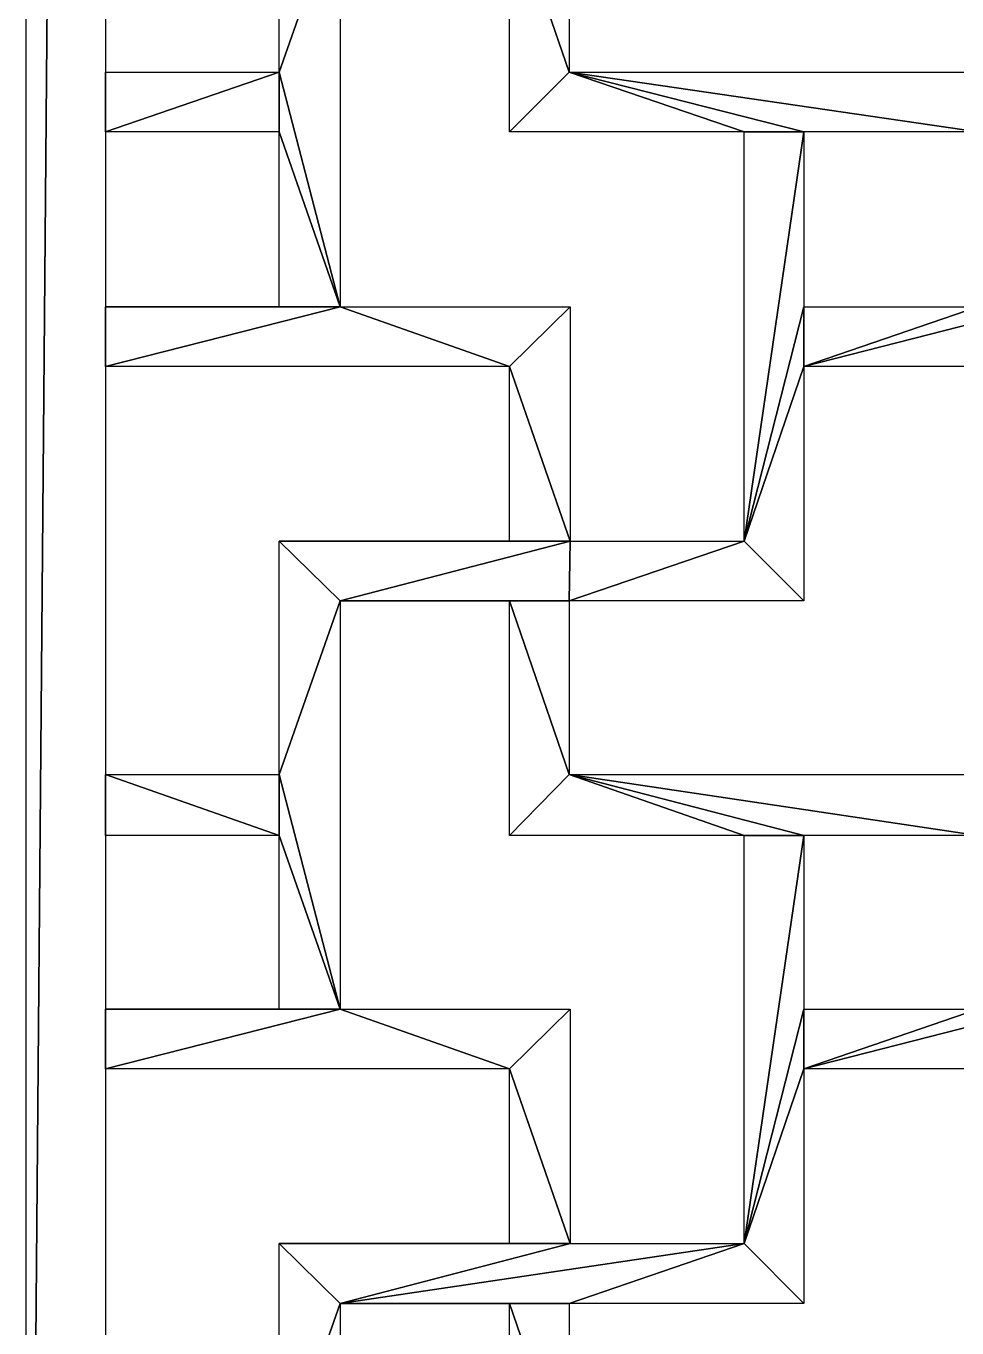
# Model space of a CAD drawing. Header units: centimetres. Extents: x -27.5 to -18.9, y -9.4 to 9.5.
# Drawn here: x -27.497 to -25.642, y -7.088 to -4.494 of the extents above; entities that cross this region are included whole.
import ezdxf

# ---------------------------------------------------------------- set-up
doc = ezdxf.new("R2010")
doc.units = ezdxf.units.CM
doc.header["$MEASUREMENT"] = 0
doc.layers.add('layer 1', color=7, linetype='Continuous')

msp = doc.modelspace()

# ---------------------------------------------------------------- linework, layer by layer
at = {"layer": 'layer 1', "color": 250}
for points in [[(-27.49687, 9.47963), (-27.49687, 9.47963), (-27.49687, -9.3973), (-27.49687, -9.3973), (-27.49687, -9.3973), (-27.49687, -9.3973), (-27.33892, 9.3217), (-27.33892, 9.3217), (-27.33892, 9.3217), (-27.33892, 9.3217), (-27.49687, 9.47963), (-27.49687, 9.47963)], [(-27.49687, 9.47963), (-27.49687, 9.47963), (-27.49687, -9.3973), (-27.49687, -9.3973), (-27.49687, -9.3973), (-27.49687, -9.3973), (-27.33892, 9.3217), (-27.33892, 9.3217), (-27.33892, 9.3217), (-27.33892, 9.3217), (-27.49687, 9.47963), (-27.49687, 9.47963)], [(-27.33892, 9.3217), (-27.33892, 9.3217), (-27.49687, -9.3973), (-27.49687, -9.3973), (-27.49687, -9.3973), (-27.49687, -9.3973), (-27.33892, -9.23937), (-27.33892, -9.23937), (-27.33892, -9.23937), (-27.33892, -9.23937), (-27.33892, 9.3217), (-27.33892, 9.3217)], [(-27.33892, 9.3217), (-27.33892, 9.3217), (-27.49687, -9.3973), (-27.49687, -9.3973), (-27.49687, -9.3973), (-27.49687, -9.3973), (-27.33892, -9.23937), (-27.33892, -9.23937), (-27.33892, -9.23937), (-27.33892, -9.23937), (-27.33892, 9.3217), (-27.33892, 9.3217)], [(-26.99262, -4.11884), (-26.99262, -4.11884), (-26.99262, -4.5861), (-26.99262, -4.5861), (-26.99262, -4.5861), (-26.99262, -4.5861), (-26.87142, -4.23999), (-26.87142, -4.23999), (-26.87142, -4.23999), (-26.87142, -4.23999), (-26.99262, -4.11884), (-26.99262, -4.11884)], [(-26.99262, -4.11884), (-26.99262, -4.11884), (-26.99262, -4.5861), (-26.99262, -4.5861), (-26.99262, -4.5861), (-26.99262, -4.5861), (-26.87142, -4.23999), (-26.87142, -4.23999), (-26.87142, -4.23999), (-26.87142, -4.23999), (-26.99262, -4.11884), (-26.99262, -4.11884)], [(-26.87142, -4.23999), (-26.87142, -4.23999), (-26.99262, -4.5861), (-26.99262, -4.5861), (-26.99262, -4.5861), (-26.99262, -4.5861), (-26.87142, -5.05341), (-26.87142, -5.05341), (-26.87142, -5.05341), (-26.87142, -5.05341), (-26.87142, -4.23999), (-26.87142, -4.23999)], [(-26.87142, -4.23999), (-26.87142, -4.23999), (-26.99262, -4.5861), (-26.99262, -4.5861), (-26.99262, -4.5861), (-26.99262, -4.5861), (-26.87142, -5.05341), (-26.87142, -5.05341), (-26.87142, -5.05341), (-26.87142, -5.05341), (-26.87142, -4.23999), (-26.87142, -4.23999)], [(-26.5338, -4.23999), (-26.5338, -4.23999), (-26.5338, -4.7051), (-26.5338, -4.7051), (-26.5338, -4.7051), (-26.5338, -4.7051), (-26.4148, -4.5861), (-26.4148, -4.5861), (-26.4148, -4.5861), (-26.4148, -4.5861), (-26.5338, -4.23999), (-26.5338, -4.23999)], [(-26.5338, -4.23999), (-26.5338, -4.23999), (-26.5338, -4.7051), (-26.5338, -4.7051), (-26.5338, -4.7051), (-26.5338, -4.7051), (-26.4148, -4.5861), (-26.4148, -4.5861), (-26.4148, -4.5861), (-26.4148, -4.5861), (-26.5338, -4.23999), (-26.5338, -4.23999)], [(-26.4148, -4.23999), (-26.4148, -4.23999), (-26.5338, -4.23999), (-26.5338, -4.23999), (-26.5338, -4.23999), (-26.5338, -4.23999), (-26.4148, -4.5861), (-26.4148, -4.5861), (-26.4148, -4.5861), (-26.4148, -4.5861), (-26.4148, -4.23999), (-26.4148, -4.23999)], [(-26.4148, -4.23999), (-26.4148, -4.23999), (-26.5338, -4.23999), (-26.5338, -4.23999), (-26.5338, -4.23999), (-26.5338, -4.23999), (-26.4148, -4.5861), (-26.4148, -4.5861), (-26.4148, -4.5861), (-26.4148, -4.5861), (-26.4148, -4.23999), (-26.4148, -4.23999)], [(-26.99262, -4.5861), (-26.99262, -4.5861), (-27.33892, -4.7051), (-27.33892, -4.7051), (-27.33892, -4.7051), (-27.33892, -4.7051), (-26.99262, -4.7051), (-26.99262, -4.7051), (-26.99262, -4.7051), (-26.99262, -4.7051), (-26.99262, -4.5861), (-26.99262, -4.5861)], [(-26.99262, -4.5861), (-26.99262, -4.5861), (-27.33892, -4.7051), (-27.33892, -4.7051), (-27.33892, -4.7051), (-27.33892, -4.7051), (-26.99262, -4.7051), (-26.99262, -4.7051), (-26.99262, -4.7051), (-26.99262, -4.7051), (-26.99262, -4.5861), (-26.99262, -4.5861)], [(-27.33892, -4.5861), (-27.33892, -4.5861), (-27.33892, -4.7051), (-27.33892, -4.7051), (-27.33892, -4.7051), (-27.33892, -4.7051), (-26.99262, -4.5861), (-26.99262, -4.5861), (-26.99262, -4.5861), (-26.99262, -4.5861), (-27.33892, -4.5861), (-27.33892, -4.5861)], [(-27.33892, -4.5861), (-27.33892, -4.5861), (-27.33892, -4.7051), (-27.33892, -4.7051), (-27.33892, -4.7051), (-27.33892, -4.7051), (-26.99262, -4.5861), (-26.99262, -4.5861), (-26.99262, -4.5861), (-26.99262, -4.5861), (-27.33892, -4.5861), (-27.33892, -4.5861)], [(-26.99262, -4.5861), (-26.99262, -4.5861), (-26.99262, -4.7051), (-26.99262, -4.7051), (-26.99262, -4.7051), (-26.99262, -4.7051), (-26.87142, -5.05341), (-26.87142, -5.05341), (-26.87142, -5.05341), (-26.87142, -5.05341), (-26.99262, -4.5861), (-26.99262, -4.5861)], [(-26.99262, -4.5861), (-26.99262, -4.5861), (-26.99262, -4.7051), (-26.99262, -4.7051), (-26.99262, -4.7051), (-26.99262, -4.7051), (-26.87142, -5.05341), (-26.87142, -5.05341), (-26.87142, -5.05341), (-26.87142, -5.05341), (-26.99262, -4.5861), (-26.99262, -4.5861)], [(-26.4148, -4.5861), (-26.4148, -4.5861), (-26.5338, -4.7051), (-26.5338, -4.7051), (-26.5338, -4.7051), (-26.5338, -4.7051), (-26.06635, -4.7051), (-26.06635, -4.7051), (-26.06635, -4.7051), (-26.06635, -4.7051), (-26.4148, -4.5861), (-26.4148, -4.5861)], [(-26.4148, -4.5861), (-26.4148, -4.5861), (-26.5338, -4.7051), (-26.5338, -4.7051), (-26.5338, -4.7051), (-26.5338, -4.7051), (-26.06635, -4.7051), (-26.06635, -4.7051), (-26.06635, -4.7051), (-26.06635, -4.7051), (-26.4148, -4.5861), (-26.4148, -4.5861)], [(-26.4148, -4.5861), (-26.4148, -4.5861), (-26.06635, -4.7051), (-26.06635, -4.7051), (-26.06635, -4.7051), (-26.06635, -4.7051), (-25.9473, -4.7051), (-25.9473, -4.7051), (-25.9473, -4.7051), (-25.9473, -4.7051), (-26.4148, -4.5861), (-26.4148, -4.5861)], [(-26.4148, -4.5861), (-26.4148, -4.5861), (-26.06635, -4.7051), (-26.06635, -4.7051), (-26.06635, -4.7051), (-26.06635, -4.7051), (-25.9473, -4.7051), (-25.9473, -4.7051), (-25.9473, -4.7051), (-25.9473, -4.7051), (-26.4148, -4.5861), (-26.4148, -4.5861)], [(-26.4148, -4.5861), (-26.4148, -4.5861), (-25.9473, -4.7051), (-25.9473, -4.7051), (-25.9473, -4.7051), (-25.9473, -4.7051), (-25.60105, -4.7051), (-25.60105, -4.7051), (-25.60105, -4.7051), (-25.60105, -4.7051), (-26.4148, -4.5861), (-26.4148, -4.5861)], [(-26.4148, -4.5861), (-26.4148, -4.5861), (-25.9473, -4.7051), (-25.9473, -4.7051), (-25.9473, -4.7051), (-25.9473, -4.7051), (-25.60105, -4.7051), (-25.60105, -4.7051), (-25.60105, -4.7051), (-25.60105, -4.7051), (-26.4148, -4.5861), (-26.4148, -4.5861)], [(-25.60105, -4.7051), (-25.60105, -4.7051), (-25.60105, -4.5861), (-25.60105, -4.5861), (-25.60105, -4.5861), (-25.60105, -4.5861), (-26.4148, -4.5861), (-26.4148, -4.5861), (-26.4148, -4.5861), (-26.4148, -4.5861), (-25.60105, -4.7051), (-25.60105, -4.7051)], [(-25.60105, -4.7051), (-25.60105, -4.7051), (-25.60105, -4.5861), (-25.60105, -4.5861), (-25.60105, -4.5861), (-25.60105, -4.5861), (-26.4148, -4.5861), (-26.4148, -4.5861), (-26.4148, -4.5861), (-26.4148, -4.5861), (-25.60105, -4.7051), (-25.60105, -4.7051)], [(-26.99262, -4.7051), (-26.99262, -4.7051), (-26.99262, -5.05341), (-26.99262, -5.05341), (-26.99262, -5.05341), (-26.99262, -5.05341), (-26.87142, -5.05341), (-26.87142, -5.05341), (-26.87142, -5.05341), (-26.87142, -5.05341), (-26.99262, -4.7051), (-26.99262, -4.7051)], [(-26.99262, -4.7051), (-26.99262, -4.7051), (-26.99262, -5.05341), (-26.99262, -5.05341), (-26.99262, -5.05341), (-26.99262, -5.05341), (-26.87142, -5.05341), (-26.87142, -5.05341), (-26.87142, -5.05341), (-26.87142, -5.05341), (-26.99262, -4.7051), (-26.99262, -4.7051)], [(-25.9473, -4.7051), (-25.9473, -4.7051), (-26.06635, -5.52067), (-26.06635, -5.52067), (-26.06635, -5.52067), (-26.06635, -5.52067), (-25.9473, -5.05341), (-25.9473, -5.05341), (-25.9473, -5.05341), (-25.9473, -5.05341), (-25.9473, -4.7051), (-25.9473, -4.7051)], [(-25.9473, -4.7051), (-25.9473, -4.7051), (-26.06635, -5.52067), (-26.06635, -5.52067), (-26.06635, -5.52067), (-26.06635, -5.52067), (-25.9473, -5.05341), (-25.9473, -5.05341), (-25.9473, -5.05341), (-25.9473, -5.05341), (-25.9473, -4.7051), (-25.9473, -4.7051)], [(-26.06635, -4.7051), (-26.06635, -4.7051), (-26.06635, -5.52067), (-26.06635, -5.52067), (-26.06635, -5.52067), (-26.06635, -5.52067), (-25.9473, -4.7051), (-25.9473, -4.7051), (-25.9473, -4.7051), (-25.9473, -4.7051), (-26.06635, -4.7051), (-26.06635, -4.7051)], [(-26.06635, -4.7051), (-26.06635, -4.7051), (-26.06635, -5.52067), (-26.06635, -5.52067), (-26.06635, -5.52067), (-26.06635, -5.52067), (-25.9473, -4.7051), (-25.9473, -4.7051), (-25.9473, -4.7051), (-25.9473, -4.7051), (-26.06635, -4.7051), (-26.06635, -4.7051)], [(-26.87142, -5.05341), (-26.87142, -5.05341), (-27.33892, -5.17236), (-27.33892, -5.17236), (-27.33892, -5.17236), (-27.33892, -5.17236), (-26.5338, -5.17236), (-26.5338, -5.17236), (-26.5338, -5.17236), (-26.5338, -5.17236), (-26.87142, -5.05341), (-26.87142, -5.05341)], [(-26.87142, -5.05341), (-26.87142, -5.05341), (-27.33892, -5.17236), (-27.33892, -5.17236), (-27.33892, -5.17236), (-27.33892, -5.17236), (-26.5338, -5.17236), (-26.5338, -5.17236), (-26.5338, -5.17236), (-26.5338, -5.17236), (-26.87142, -5.05341), (-26.87142, -5.05341)], [(-27.33892, -5.05341), (-27.33892, -5.05341), (-27.33892, -5.17236), (-27.33892, -5.17236), (-27.33892, -5.17236), (-27.33892, -5.17236), (-26.87142, -5.05341), (-26.87142, -5.05341), (-26.87142, -5.05341), (-26.87142, -5.05341), (-27.33892, -5.05341), (-27.33892, -5.05341)], [(-27.33892, -5.05341), (-27.33892, -5.05341), (-27.33892, -5.17236), (-27.33892, -5.17236), (-27.33892, -5.17236), (-27.33892, -5.17236), (-26.87142, -5.05341), (-26.87142, -5.05341), (-26.87142, -5.05341), (-26.87142, -5.05341), (-27.33892, -5.05341), (-27.33892, -5.05341)], [(-26.87142, -5.05341), (-26.87142, -5.05341), (-26.99262, -5.05341), (-26.99262, -5.05341), (-26.99262, -5.05341), (-26.99262, -5.05341), (-27.33892, -5.05341), (-27.33892, -5.05341), (-27.33892, -5.05341), (-27.33892, -5.05341), (-26.87142, -5.05341), (-26.87142, -5.05341)], [(-26.87142, -5.05341), (-26.87142, -5.05341), (-26.99262, -5.05341), (-26.99262, -5.05341), (-26.99262, -5.05341), (-26.99262, -5.05341), (-27.33892, -5.05341), (-27.33892, -5.05341), (-27.33892, -5.05341), (-27.33892, -5.05341), (-26.87142, -5.05341), (-26.87142, -5.05341)], [(-26.87142, -5.05341), (-26.87142, -5.05341), (-26.5338, -5.17236), (-26.5338, -5.17236), (-26.5338, -5.17236), (-26.5338, -5.17236), (-26.41264, -5.05341), (-26.41264, -5.05341), (-26.41264, -5.05341), (-26.41264, -5.05341), (-26.87142, -5.05341), (-26.87142, -5.05341)], [(-26.87142, -5.05341), (-26.87142, -5.05341), (-26.5338, -5.17236), (-26.5338, -5.17236), (-26.5338, -5.17236), (-26.5338, -5.17236), (-26.41264, -5.05341), (-26.41264, -5.05341), (-26.41264, -5.05341), (-26.41264, -5.05341), (-26.87142, -5.05341), (-26.87142, -5.05341)], [(-26.41264, -5.05341), (-26.41264, -5.05341), (-26.5338, -5.17236), (-26.5338, -5.17236), (-26.5338, -5.17236), (-26.5338, -5.17236), (-26.41264, -5.52067), (-26.41264, -5.52067), (-26.41264, -5.52067), (-26.41264, -5.52067), (-26.41264, -5.05341), (-26.41264, -5.05341)], [(-26.41264, -5.05341), (-26.41264, -5.05341), (-26.5338, -5.17236), (-26.5338, -5.17236), (-26.5338, -5.17236), (-26.5338, -5.17236), (-26.41264, -5.52067), (-26.41264, -5.52067), (-26.41264, -5.52067), (-26.41264, -5.52067), (-26.41264, -5.05341), (-26.41264, -5.05341)], [(-25.9473, -5.05341), (-25.9473, -5.05341), (-26.06635, -5.52067), (-26.06635, -5.52067), (-26.06635, -5.52067), (-26.06635, -5.52067), (-25.9473, -5.17236), (-25.9473, -5.17236), (-25.9473, -5.17236), (-25.9473, -5.17236), (-25.9473, -5.05341), (-25.9473, -5.05341)], [(-25.9473, -5.05341), (-25.9473, -5.05341), (-26.06635, -5.52067), (-26.06635, -5.52067), (-26.06635, -5.52067), (-26.06635, -5.52067), (-25.9473, -5.17236), (-25.9473, -5.17236), (-25.9473, -5.17236), (-25.9473, -5.17236), (-25.9473, -5.05341), (-25.9473, -5.05341)], [(-25.48201, -5.05341), (-25.48201, -5.05341), (-25.9473, -5.17236), (-25.9473, -5.17236), (-25.9473, -5.17236), (-25.9473, -5.17236), (-25.1336, -5.17236), (-25.1336, -5.17236), (-25.1336, -5.17236), (-25.1336, -5.17236), (-25.48201, -5.05341), (-25.48201, -5.05341)], [(-25.48201, -5.05341), (-25.48201, -5.05341), (-25.9473, -5.17236), (-25.9473, -5.17236), (-25.9473, -5.17236), (-25.9473, -5.17236), (-25.1336, -5.17236), (-25.1336, -5.17236), (-25.1336, -5.17236), (-25.1336, -5.17236), (-25.48201, -5.05341), (-25.48201, -5.05341)], [(-25.60105, -5.05341), (-25.60105, -5.05341), (-25.9473, -5.17236), (-25.9473, -5.17236), (-25.9473, -5.17236), (-25.9473, -5.17236), (-25.48201, -5.05341), (-25.48201, -5.05341), (-25.48201, -5.05341), (-25.48201, -5.05341), (-25.60105, -5.05341), (-25.60105, -5.05341)], [(-25.60105, -5.05341), (-25.60105, -5.05341), (-25.9473, -5.17236), (-25.9473, -5.17236), (-25.9473, -5.17236), (-25.9473, -5.17236), (-25.48201, -5.05341), (-25.48201, -5.05341), (-25.48201, -5.05341), (-25.48201, -5.05341), (-25.60105, -5.05341), (-25.60105, -5.05341)], [(-25.9473, -5.17236), (-25.9473, -5.17236), (-25.60105, -5.05341), (-25.60105, -5.05341), (-25.60105, -5.05341), (-25.60105, -5.05341), (-25.9473, -5.05341), (-25.9473, -5.05341), (-25.9473, -5.05341), (-25.9473, -5.05341), (-25.9473, -5.17236), (-25.9473, -5.17236)], [(-25.9473, -5.17236), (-25.9473, -5.17236), (-25.60105, -5.05341), (-25.60105, -5.05341), (-25.60105, -5.05341), (-25.60105, -5.05341), (-25.9473, -5.05341), (-25.9473, -5.05341), (-25.9473, -5.05341), (-25.9473, -5.05341), (-25.9473, -5.17236), (-25.9473, -5.17236)], [(-26.5338, -5.17236), (-26.5338, -5.17236), (-26.5338, -5.52067), (-26.5338, -5.52067), (-26.5338, -5.52067), (-26.5338, -5.52067), (-26.41264, -5.52067), (-26.41264, -5.52067), (-26.41264, -5.52067), (-26.41264, -5.52067), (-26.5338, -5.17236), (-26.5338, -5.17236)], [(-26.5338, -5.17236), (-26.5338, -5.17236), (-26.5338, -5.52067), (-26.5338, -5.52067), (-26.5338, -5.52067), (-26.5338, -5.52067), (-26.41264, -5.52067), (-26.41264, -5.52067), (-26.41264, -5.52067), (-26.41264, -5.52067), (-26.5338, -5.17236), (-26.5338, -5.17236)], [(-25.9473, -5.17236), (-25.9473, -5.17236), (-26.06635, -5.52067), (-26.06635, -5.52067), (-26.06635, -5.52067), (-26.06635, -5.52067), (-25.9473, -5.63962), (-25.9473, -5.63962), (-25.9473, -5.63962), (-25.9473, -5.63962), (-25.9473, -5.17236), (-25.9473, -5.17236)], [(-25.9473, -5.17236), (-25.9473, -5.17236), (-26.06635, -5.52067), (-26.06635, -5.52067), (-26.06635, -5.52067), (-26.06635, -5.52067), (-25.9473, -5.63962), (-25.9473, -5.63962), (-25.9473, -5.63962), (-25.9473, -5.63962), (-25.9473, -5.17236), (-25.9473, -5.17236)], [(-26.99262, -5.52067), (-26.99262, -5.52067), (-26.87142, -5.63962), (-26.87142, -5.63962), (-26.87142, -5.63962), (-26.87142, -5.63962), (-26.41264, -5.52067), (-26.41264, -5.52067), (-26.41264, -5.52067), (-26.41264, -5.52067), (-26.99262, -5.52067), (-26.99262, -5.52067)], [(-26.99262, -5.52067), (-26.99262, -5.52067), (-26.87142, -5.63962), (-26.87142, -5.63962), (-26.87142, -5.63962), (-26.87142, -5.63962), (-26.41264, -5.52067), (-26.41264, -5.52067), (-26.41264, -5.52067), (-26.41264, -5.52067), (-26.99262, -5.52067), (-26.99262, -5.52067)], [(-26.99262, -5.52067), (-26.99262, -5.52067), (-26.99262, -5.98577), (-26.99262, -5.98577), (-26.99262, -5.98577), (-26.99262, -5.98577), (-26.87142, -5.63962), (-26.87142, -5.63962), (-26.87142, -5.63962), (-26.87142, -5.63962), (-26.99262, -5.52067), (-26.99262, -5.52067)], [(-26.99262, -5.52067), (-26.99262, -5.52067), (-26.99262, -5.98577), (-26.99262, -5.98577), (-26.99262, -5.98577), (-26.99262, -5.98577), (-26.87142, -5.63962), (-26.87142, -5.63962), (-26.87142, -5.63962), (-26.87142, -5.63962), (-26.99262, -5.52067), (-26.99262, -5.52067)], [(-26.41264, -5.52067), (-26.41264, -5.52067), (-26.5338, -5.52067), (-26.5338, -5.52067), (-26.5338, -5.52067), (-26.5338, -5.52067), (-26.99262, -5.52067), (-26.99262, -5.52067), (-26.99262, -5.52067), (-26.99262, -5.52067), (-26.41264, -5.52067), (-26.41264, -5.52067)], [(-26.41264, -5.52067), (-26.41264, -5.52067), (-26.5338, -5.52067), (-26.5338, -5.52067), (-26.5338, -5.52067), (-26.5338, -5.52067), (-26.99262, -5.52067), (-26.99262, -5.52067), (-26.99262, -5.52067), (-26.99262, -5.52067), (-26.41264, -5.52067), (-26.41264, -5.52067)], [(-26.41264, -5.52067), (-26.41264, -5.52067), (-26.87142, -5.63962), (-26.87142, -5.63962), (-26.87142, -5.63962), (-26.87142, -5.63962), (-26.4148, -5.63962), (-26.4148, -5.63962), (-26.4148, -5.63962), (-26.4148, -5.63962), (-26.41264, -5.52067), (-26.41264, -5.52067)], [(-26.41264, -5.52067), (-26.41264, -5.52067), (-26.87142, -5.63962), (-26.87142, -5.63962), (-26.87142, -5.63962), (-26.87142, -5.63962), (-26.4148, -5.63962), (-26.4148, -5.63962), (-26.4148, -5.63962), (-26.4148, -5.63962), (-26.41264, -5.52067), (-26.41264, -5.52067)], [(-26.4148, -5.63962), (-26.4148, -5.63962), (-26.06635, -5.52067), (-26.06635, -5.52067), (-26.06635, -5.52067), (-26.06635, -5.52067), (-26.41264, -5.52067), (-26.41264, -5.52067), (-26.41264, -5.52067), (-26.41264, -5.52067), (-26.4148, -5.63962), (-26.4148, -5.63962)], [(-26.4148, -5.63962), (-26.4148, -5.63962), (-26.06635, -5.52067), (-26.06635, -5.52067), (-26.06635, -5.52067), (-26.06635, -5.52067), (-26.41264, -5.52067), (-26.41264, -5.52067), (-26.41264, -5.52067), (-26.41264, -5.52067), (-26.4148, -5.63962), (-26.4148, -5.63962)], [(-26.06635, -5.52067), (-26.06635, -5.52067), (-26.4148, -5.63962), (-26.4148, -5.63962), (-26.4148, -5.63962), (-26.4148, -5.63962), (-25.9473, -5.63962), (-25.9473, -5.63962), (-25.9473, -5.63962), (-25.9473, -5.63962), (-26.06635, -5.52067), (-26.06635, -5.52067)], [(-26.06635, -5.52067), (-26.06635, -5.52067), (-26.4148, -5.63962), (-26.4148, -5.63962), (-26.4148, -5.63962), (-26.4148, -5.63962), (-25.9473, -5.63962), (-25.9473, -5.63962), (-25.9473, -5.63962), (-25.9473, -5.63962), (-26.06635, -5.52067), (-26.06635, -5.52067)], [(-26.87142, -5.63962), (-26.87142, -5.63962), (-26.99262, -5.98577), (-26.99262, -5.98577), (-26.99262, -5.98577), (-26.99262, -5.98577), (-26.87142, -6.45303), (-26.87142, -6.45303), (-26.87142, -6.45303), (-26.87142, -6.45303), (-26.87142, -5.63962), (-26.87142, -5.63962)], [(-26.87142, -5.63962), (-26.87142, -5.63962), (-26.99262, -5.98577), (-26.99262, -5.98577), (-26.99262, -5.98577), (-26.99262, -5.98577), (-26.87142, -6.45303), (-26.87142, -6.45303), (-26.87142, -6.45303), (-26.87142, -6.45303), (-26.87142, -5.63962), (-26.87142, -5.63962)], [(-26.4148, -5.63962), (-26.4148, -5.63962), (-26.87142, -5.63962), (-26.87142, -5.63962), (-26.87142, -5.63962), (-26.87142, -5.63962), (-26.5338, -5.63962), (-26.5338, -5.63962), (-26.5338, -5.63962), (-26.5338, -5.63962), (-26.4148, -5.63962), (-26.4148, -5.63962)], [(-26.4148, -5.63962), (-26.4148, -5.63962), (-26.87142, -5.63962), (-26.87142, -5.63962), (-26.87142, -5.63962), (-26.87142, -5.63962), (-26.5338, -5.63962), (-26.5338, -5.63962), (-26.5338, -5.63962), (-26.5338, -5.63962), (-26.4148, -5.63962), (-26.4148, -5.63962)], [(-26.5338, -5.63962), (-26.5338, -5.63962), (-26.5338, -6.10692), (-26.5338, -6.10692), (-26.5338, -6.10692), (-26.5338, -6.10692), (-26.4148, -5.98577), (-26.4148, -5.98577), (-26.4148, -5.98577), (-26.4148, -5.98577), (-26.5338, -5.63962), (-26.5338, -5.63962)], [(-26.5338, -5.63962), (-26.5338, -5.63962), (-26.5338, -6.10692), (-26.5338, -6.10692), (-26.5338, -6.10692), (-26.5338, -6.10692), (-26.4148, -5.98577), (-26.4148, -5.98577), (-26.4148, -5.98577), (-26.4148, -5.98577), (-26.5338, -5.63962), (-26.5338, -5.63962)], [(-26.4148, -5.63962), (-26.4148, -5.63962), (-26.5338, -5.63962), (-26.5338, -5.63962), (-26.5338, -5.63962), (-26.5338, -5.63962), (-26.4148, -5.98577), (-26.4148, -5.98577), (-26.4148, -5.98577), (-26.4148, -5.98577), (-26.4148, -5.63962), (-26.4148, -5.63962)], [(-26.4148, -5.63962), (-26.4148, -5.63962), (-26.5338, -5.63962), (-26.5338, -5.63962), (-26.5338, -5.63962), (-26.5338, -5.63962), (-26.4148, -5.98577), (-26.4148, -5.98577), (-26.4148, -5.98577), (-26.4148, -5.98577), (-26.4148, -5.63962), (-26.4148, -5.63962)], [(-27.33892, -5.98577), (-27.33892, -5.98577), (-27.33892, -6.10692), (-27.33892, -6.10692), (-27.33892, -6.10692), (-27.33892, -6.10692), (-26.99262, -6.10692), (-26.99262, -6.10692), (-26.99262, -6.10692), (-26.99262, -6.10692), (-27.33892, -5.98577), (-27.33892, -5.98577)], [(-27.33892, -5.98577), (-27.33892, -5.98577), (-27.33892, -6.10692), (-27.33892, -6.10692), (-27.33892, -6.10692), (-27.33892, -6.10692), (-26.99262, -6.10692), (-26.99262, -6.10692), (-26.99262, -6.10692), (-26.99262, -6.10692), (-27.33892, -5.98577), (-27.33892, -5.98577)], [(-26.99262, -5.98577), (-26.99262, -5.98577), (-27.33892, -5.98577), (-27.33892, -5.98577), (-27.33892, -5.98577), (-27.33892, -5.98577), (-26.99262, -6.10692), (-26.99262, -6.10692), (-26.99262, -6.10692), (-26.99262, -6.10692), (-26.99262, -5.98577), (-26.99262, -5.98577)], [(-26.99262, -5.98577), (-26.99262, -5.98577), (-27.33892, -5.98577), (-27.33892, -5.98577), (-27.33892, -5.98577), (-27.33892, -5.98577), (-26.99262, -6.10692), (-26.99262, -6.10692), (-26.99262, -6.10692), (-26.99262, -6.10692), (-26.99262, -5.98577), (-26.99262, -5.98577)], [(-26.99262, -5.98577), (-26.99262, -5.98577), (-26.99262, -6.10692), (-26.99262, -6.10692), (-26.99262, -6.10692), (-26.99262, -6.10692), (-26.87142, -6.45303), (-26.87142, -6.45303), (-26.87142, -6.45303), (-26.87142, -6.45303), (-26.99262, -5.98577), (-26.99262, -5.98577)], [(-26.99262, -5.98577), (-26.99262, -5.98577), (-26.99262, -6.10692), (-26.99262, -6.10692), (-26.99262, -6.10692), (-26.99262, -6.10692), (-26.87142, -6.45303), (-26.87142, -6.45303), (-26.87142, -6.45303), (-26.87142, -6.45303), (-26.99262, -5.98577), (-26.99262, -5.98577)], [(-26.4148, -5.98577), (-26.4148, -5.98577), (-26.5338, -6.10692), (-26.5338, -6.10692), (-26.5338, -6.10692), (-26.5338, -6.10692), (-26.06635, -6.10692), (-26.06635, -6.10692), (-26.06635, -6.10692), (-26.06635, -6.10692), (-26.4148, -5.98577), (-26.4148, -5.98577)], [(-26.4148, -5.98577), (-26.4148, -5.98577), (-26.5338, -6.10692), (-26.5338, -6.10692), (-26.5338, -6.10692), (-26.5338, -6.10692), (-26.06635, -6.10692), (-26.06635, -6.10692), (-26.06635, -6.10692), (-26.06635, -6.10692), (-26.4148, -5.98577), (-26.4148, -5.98577)], [(-26.4148, -5.98577), (-26.4148, -5.98577), (-26.06635, -6.10692), (-26.06635, -6.10692), (-26.06635, -6.10692), (-26.06635, -6.10692), (-25.9473, -6.10692), (-25.9473, -6.10692), (-25.9473, -6.10692), (-25.9473, -6.10692), (-26.4148, -5.98577), (-26.4148, -5.98577)], [(-26.4148, -5.98577), (-26.4148, -5.98577), (-26.06635, -6.10692), (-26.06635, -6.10692), (-26.06635, -6.10692), (-26.06635, -6.10692), (-25.9473, -6.10692), (-25.9473, -6.10692), (-25.9473, -6.10692), (-25.9473, -6.10692), (-26.4148, -5.98577), (-26.4148, -5.98577)], [(-26.4148, -5.98577), (-26.4148, -5.98577), (-25.9473, -6.10692), (-25.9473, -6.10692), (-25.9473, -6.10692), (-25.9473, -6.10692), (-25.60105, -6.10692), (-25.60105, -6.10692), (-25.60105, -6.10692), (-25.60105, -6.10692), (-26.4148, -5.98577), (-26.4148, -5.98577)], [(-26.4148, -5.98577), (-26.4148, -5.98577), (-25.9473, -6.10692), (-25.9473, -6.10692), (-25.9473, -6.10692), (-25.9473, -6.10692), (-25.60105, -6.10692), (-25.60105, -6.10692), (-25.60105, -6.10692), (-25.60105, -6.10692), (-26.4148, -5.98577), (-26.4148, -5.98577)], [(-25.60105, -5.98577), (-25.60105, -5.98577), (-26.4148, -5.98577), (-26.4148, -5.98577), (-26.4148, -5.98577), (-26.4148, -5.98577), (-25.60105, -6.10692), (-25.60105, -6.10692), (-25.60105, -6.10692), (-25.60105, -6.10692), (-25.60105, -5.98577), (-25.60105, -5.98577)], [(-25.60105, -5.98577), (-25.60105, -5.98577), (-26.4148, -5.98577), (-26.4148, -5.98577), (-26.4148, -5.98577), (-26.4148, -5.98577), (-25.60105, -6.10692), (-25.60105, -6.10692), (-25.60105, -6.10692), (-25.60105, -6.10692), (-25.60105, -5.98577), (-25.60105, -5.98577)], [(-26.99262, -6.10692), (-26.99262, -6.10692), (-26.99262, -6.45303), (-26.99262, -6.45303), (-26.99262, -6.45303), (-26.99262, -6.45303), (-26.87142, -6.45303), (-26.87142, -6.45303), (-26.87142, -6.45303), (-26.87142, -6.45303), (-26.99262, -6.10692), (-26.99262, -6.10692)], [(-26.99262, -6.10692), (-26.99262, -6.10692), (-26.99262, -6.45303), (-26.99262, -6.45303), (-26.99262, -6.45303), (-26.99262, -6.45303), (-26.87142, -6.45303), (-26.87142, -6.45303), (-26.87142, -6.45303), (-26.87142, -6.45303), (-26.99262, -6.10692), (-26.99262, -6.10692)], [(-25.9473, -6.10692), (-25.9473, -6.10692), (-26.06635, -6.92029), (-26.06635, -6.92029), (-26.06635, -6.92029), (-26.06635, -6.92029), (-25.9473, -6.45303), (-25.9473, -6.45303), (-25.9473, -6.45303), (-25.9473, -6.45303), (-25.9473, -6.10692), (-25.9473, -6.10692)], [(-25.9473, -6.10692), (-25.9473, -6.10692), (-26.06635, -6.92029), (-26.06635, -6.92029), (-26.06635, -6.92029), (-26.06635, -6.92029), (-25.9473, -6.45303), (-25.9473, -6.45303), (-25.9473, -6.45303), (-25.9473, -6.45303), (-25.9473, -6.10692), (-25.9473, -6.10692)], [(-26.06635, -6.10692), (-26.06635, -6.10692), (-26.06635, -6.92029), (-26.06635, -6.92029), (-26.06635, -6.92029), (-26.06635, -6.92029), (-25.9473, -6.10692), (-25.9473, -6.10692), (-25.9473, -6.10692), (-25.9473, -6.10692), (-26.06635, -6.10692), (-26.06635, -6.10692)], [(-26.06635, -6.10692), (-26.06635, -6.10692), (-26.06635, -6.92029), (-26.06635, -6.92029), (-26.06635, -6.92029), (-26.06635, -6.92029), (-25.9473, -6.10692), (-25.9473, -6.10692), (-25.9473, -6.10692), (-25.9473, -6.10692), (-26.06635, -6.10692), (-26.06635, -6.10692)], [(-26.87142, -6.45303), (-26.87142, -6.45303), (-27.33892, -6.57203), (-27.33892, -6.57203), (-27.33892, -6.57203), (-27.33892, -6.57203), (-26.5338, -6.57203), (-26.5338, -6.57203), (-26.5338, -6.57203), (-26.5338, -6.57203), (-26.87142, -6.45303), (-26.87142, -6.45303)], [(-26.87142, -6.45303), (-26.87142, -6.45303), (-27.33892, -6.57203), (-27.33892, -6.57203), (-27.33892, -6.57203), (-27.33892, -6.57203), (-26.5338, -6.57203), (-26.5338, -6.57203), (-26.5338, -6.57203), (-26.5338, -6.57203), (-26.87142, -6.45303), (-26.87142, -6.45303)], [(-27.33892, -6.45303), (-27.33892, -6.45303), (-27.33892, -6.57203), (-27.33892, -6.57203), (-27.33892, -6.57203), (-27.33892, -6.57203), (-26.87142, -6.45303), (-26.87142, -6.45303), (-26.87142, -6.45303), (-26.87142, -6.45303), (-27.33892, -6.45303), (-27.33892, -6.45303)], [(-27.33892, -6.45303), (-27.33892, -6.45303), (-27.33892, -6.57203), (-27.33892, -6.57203), (-27.33892, -6.57203), (-27.33892, -6.57203), (-26.87142, -6.45303), (-26.87142, -6.45303), (-26.87142, -6.45303), (-26.87142, -6.45303), (-27.33892, -6.45303), (-27.33892, -6.45303)], [(-26.87142, -6.45303), (-26.87142, -6.45303), (-26.99262, -6.45303), (-26.99262, -6.45303), (-26.99262, -6.45303), (-26.99262, -6.45303), (-27.33892, -6.45303), (-27.33892, -6.45303), (-27.33892, -6.45303), (-27.33892, -6.45303), (-26.87142, -6.45303), (-26.87142, -6.45303)], [(-26.87142, -6.45303), (-26.87142, -6.45303), (-26.99262, -6.45303), (-26.99262, -6.45303), (-26.99262, -6.45303), (-26.99262, -6.45303), (-27.33892, -6.45303), (-27.33892, -6.45303), (-27.33892, -6.45303), (-27.33892, -6.45303), (-26.87142, -6.45303), (-26.87142, -6.45303)], [(-26.87142, -6.45303), (-26.87142, -6.45303), (-26.5338, -6.57203), (-26.5338, -6.57203), (-26.5338, -6.57203), (-26.5338, -6.57203), (-26.41264, -6.45303), (-26.41264, -6.45303), (-26.41264, -6.45303), (-26.41264, -6.45303), (-26.87142, -6.45303), (-26.87142, -6.45303)], [(-26.87142, -6.45303), (-26.87142, -6.45303), (-26.5338, -6.57203), (-26.5338, -6.57203), (-26.5338, -6.57203), (-26.5338, -6.57203), (-26.41264, -6.45303), (-26.41264, -6.45303), (-26.41264, -6.45303), (-26.41264, -6.45303), (-26.87142, -6.45303), (-26.87142, -6.45303)], [(-26.41264, -6.45303), (-26.41264, -6.45303), (-26.5338, -6.57203), (-26.5338, -6.57203), (-26.5338, -6.57203), (-26.5338, -6.57203), (-26.41264, -6.92029), (-26.41264, -6.92029), (-26.41264, -6.92029), (-26.41264, -6.92029), (-26.41264, -6.45303), (-26.41264, -6.45303)], [(-26.41264, -6.45303), (-26.41264, -6.45303), (-26.5338, -6.57203), (-26.5338, -6.57203), (-26.5338, -6.57203), (-26.5338, -6.57203), (-26.41264, -6.92029), (-26.41264, -6.92029), (-26.41264, -6.92029), (-26.41264, -6.92029), (-26.41264, -6.45303), (-26.41264, -6.45303)], [(-25.9473, -6.45303), (-25.9473, -6.45303), (-26.06635, -6.92029), (-26.06635, -6.92029), (-26.06635, -6.92029), (-26.06635, -6.92029), (-25.9473, -6.57203), (-25.9473, -6.57203), (-25.9473, -6.57203), (-25.9473, -6.57203), (-25.9473, -6.45303), (-25.9473, -6.45303)], [(-25.9473, -6.45303), (-25.9473, -6.45303), (-26.06635, -6.92029), (-26.06635, -6.92029), (-26.06635, -6.92029), (-26.06635, -6.92029), (-25.9473, -6.57203), (-25.9473, -6.57203), (-25.9473, -6.57203), (-25.9473, -6.57203), (-25.9473, -6.45303), (-25.9473, -6.45303)], [(-25.48201, -6.45303), (-25.48201, -6.45303), (-25.9473, -6.57203), (-25.9473, -6.57203), (-25.9473, -6.57203), (-25.9473, -6.57203), (-25.1336, -6.57203), (-25.1336, -6.57203), (-25.1336, -6.57203), (-25.1336, -6.57203), (-25.48201, -6.45303), (-25.48201, -6.45303)], [(-25.48201, -6.45303), (-25.48201, -6.45303), (-25.9473, -6.57203), (-25.9473, -6.57203), (-25.9473, -6.57203), (-25.9473, -6.57203), (-25.1336, -6.57203), (-25.1336, -6.57203), (-25.1336, -6.57203), (-25.1336, -6.57203), (-25.48201, -6.45303), (-25.48201, -6.45303)], [(-25.60105, -6.45303), (-25.60105, -6.45303), (-25.9473, -6.57203), (-25.9473, -6.57203), (-25.9473, -6.57203), (-25.9473, -6.57203), (-25.48201, -6.45303), (-25.48201, -6.45303), (-25.48201, -6.45303), (-25.48201, -6.45303), (-25.60105, -6.45303), (-25.60105, -6.45303)], [(-25.60105, -6.45303), (-25.60105, -6.45303), (-25.9473, -6.57203), (-25.9473, -6.57203), (-25.9473, -6.57203), (-25.9473, -6.57203), (-25.48201, -6.45303), (-25.48201, -6.45303), (-25.48201, -6.45303), (-25.48201, -6.45303), (-25.60105, -6.45303), (-25.60105, -6.45303)], [(-25.9473, -6.57203), (-25.9473, -6.57203), (-25.60105, -6.45303), (-25.60105, -6.45303), (-25.60105, -6.45303), (-25.60105, -6.45303), (-25.9473, -6.45303), (-25.9473, -6.45303), (-25.9473, -6.45303), (-25.9473, -6.45303), (-25.9473, -6.57203), (-25.9473, -6.57203)], [(-25.9473, -6.57203), (-25.9473, -6.57203), (-25.60105, -6.45303), (-25.60105, -6.45303), (-25.60105, -6.45303), (-25.60105, -6.45303), (-25.9473, -6.45303), (-25.9473, -6.45303), (-25.9473, -6.45303), (-25.9473, -6.45303), (-25.9473, -6.57203), (-25.9473, -6.57203)], [(-26.5338, -6.57203), (-26.5338, -6.57203), (-26.5338, -6.92029), (-26.5338, -6.92029), (-26.5338, -6.92029), (-26.5338, -6.92029), (-26.41264, -6.92029), (-26.41264, -6.92029), (-26.41264, -6.92029), (-26.41264, -6.92029), (-26.5338, -6.57203), (-26.5338, -6.57203)], [(-26.5338, -6.57203), (-26.5338, -6.57203), (-26.5338, -6.92029), (-26.5338, -6.92029), (-26.5338, -6.92029), (-26.5338, -6.92029), (-26.41264, -6.92029), (-26.41264, -6.92029), (-26.41264, -6.92029), (-26.41264, -6.92029), (-26.5338, -6.57203), (-26.5338, -6.57203)], [(-25.9473, -6.57203), (-25.9473, -6.57203), (-26.06635, -6.92029), (-26.06635, -6.92029), (-26.06635, -6.92029), (-26.06635, -6.92029), (-25.9473, -7.03929), (-25.9473, -7.03929), (-25.9473, -7.03929), (-25.9473, -7.03929), (-25.9473, -6.57203), (-25.9473, -6.57203)], [(-25.9473, -6.57203), (-25.9473, -6.57203), (-26.06635, -6.92029), (-26.06635, -6.92029), (-26.06635, -6.92029), (-26.06635, -6.92029), (-25.9473, -7.03929), (-25.9473, -7.03929), (-25.9473, -7.03929), (-25.9473, -7.03929), (-25.9473, -6.57203), (-25.9473, -6.57203)], [(-26.99262, -6.92029), (-26.99262, -6.92029), (-26.87142, -7.03929), (-26.87142, -7.03929), (-26.87142, -7.03929), (-26.87142, -7.03929), (-26.41264, -6.92029), (-26.41264, -6.92029), (-26.41264, -6.92029), (-26.41264, -6.92029), (-26.99262, -6.92029), (-26.99262, -6.92029)], [(-26.99262, -6.92029), (-26.99262, -6.92029), (-26.87142, -7.03929), (-26.87142, -7.03929), (-26.87142, -7.03929), (-26.87142, -7.03929), (-26.41264, -6.92029), (-26.41264, -6.92029), (-26.41264, -6.92029), (-26.41264, -6.92029), (-26.99262, -6.92029), (-26.99262, -6.92029)], [(-26.99262, -6.92029), (-26.99262, -6.92029), (-26.99262, -7.38544), (-26.99262, -7.38544), (-26.99262, -7.38544), (-26.99262, -7.38544), (-26.87142, -7.03929), (-26.87142, -7.03929), (-26.87142, -7.03929), (-26.87142, -7.03929), (-26.99262, -6.92029), (-26.99262, -6.92029)], [(-26.99262, -6.92029), (-26.99262, -6.92029), (-26.99262, -7.38544), (-26.99262, -7.38544), (-26.99262, -7.38544), (-26.99262, -7.38544), (-26.87142, -7.03929), (-26.87142, -7.03929), (-26.87142, -7.03929), (-26.87142, -7.03929), (-26.99262, -6.92029), (-26.99262, -6.92029)], [(-26.5338, -6.92029), (-26.5338, -6.92029), (-26.99262, -6.92029), (-26.99262, -6.92029), (-26.99262, -6.92029), (-26.99262, -6.92029), (-26.41264, -6.92029), (-26.41264, -6.92029), (-26.41264, -6.92029), (-26.41264, -6.92029), (-26.5338, -6.92029), (-26.5338, -6.92029)], [(-26.5338, -6.92029), (-26.5338, -6.92029), (-26.99262, -6.92029), (-26.99262, -6.92029), (-26.99262, -6.92029), (-26.99262, -6.92029), (-26.41264, -6.92029), (-26.41264, -6.92029), (-26.41264, -6.92029), (-26.41264, -6.92029), (-26.5338, -6.92029), (-26.5338, -6.92029)], [(-26.06635, -6.92029), (-26.06635, -6.92029), (-26.87142, -7.03929), (-26.87142, -7.03929), (-26.87142, -7.03929), (-26.87142, -7.03929), (-26.4148, -7.03929), (-26.4148, -7.03929), (-26.4148, -7.03929), (-26.4148, -7.03929), (-26.06635, -6.92029), (-26.06635, -6.92029)], [(-26.06635, -6.92029), (-26.06635, -6.92029), (-26.87142, -7.03929), (-26.87142, -7.03929), (-26.87142, -7.03929), (-26.87142, -7.03929), (-26.4148, -7.03929), (-26.4148, -7.03929), (-26.4148, -7.03929), (-26.4148, -7.03929), (-26.06635, -6.92029), (-26.06635, -6.92029)], [(-26.41264, -6.92029), (-26.41264, -6.92029), (-26.87142, -7.03929), (-26.87142, -7.03929), (-26.87142, -7.03929), (-26.87142, -7.03929), (-26.06635, -6.92029), (-26.06635, -6.92029), (-26.06635, -6.92029), (-26.06635, -6.92029), (-26.41264, -6.92029), (-26.41264, -6.92029)], [(-26.41264, -6.92029), (-26.41264, -6.92029), (-26.87142, -7.03929), (-26.87142, -7.03929), (-26.87142, -7.03929), (-26.87142, -7.03929), (-26.06635, -6.92029), (-26.06635, -6.92029), (-26.06635, -6.92029), (-26.06635, -6.92029), (-26.41264, -6.92029), (-26.41264, -6.92029)], [(-26.06635, -6.92029), (-26.06635, -6.92029), (-26.4148, -7.03929), (-26.4148, -7.03929), (-26.4148, -7.03929), (-26.4148, -7.03929), (-25.9473, -7.03929), (-25.9473, -7.03929), (-25.9473, -7.03929), (-25.9473, -7.03929), (-26.06635, -6.92029), (-26.06635, -6.92029)], [(-26.06635, -6.92029), (-26.06635, -6.92029), (-26.4148, -7.03929), (-26.4148, -7.03929), (-26.4148, -7.03929), (-26.4148, -7.03929), (-25.9473, -7.03929), (-25.9473, -7.03929), (-25.9473, -7.03929), (-25.9473, -7.03929), (-26.06635, -6.92029), (-26.06635, -6.92029)], [(-26.87142, -7.03929), (-26.87142, -7.03929), (-26.99262, -7.38544), (-26.99262, -7.38544), (-26.99262, -7.38544), (-26.99262, -7.38544), (-26.87142, -7.8527), (-26.87142, -7.8527), (-26.87142, -7.8527), (-26.87142, -7.8527), (-26.87142, -7.03929), (-26.87142, -7.03929)], [(-26.87142, -7.03929), (-26.87142, -7.03929), (-26.99262, -7.38544), (-26.99262, -7.38544), (-26.99262, -7.38544), (-26.99262, -7.38544), (-26.87142, -7.8527), (-26.87142, -7.8527), (-26.87142, -7.8527), (-26.87142, -7.8527), (-26.87142, -7.03929), (-26.87142, -7.03929)], [(-26.87142, -7.03929), (-26.87142, -7.03929), (-26.5338, -7.03929), (-26.5338, -7.03929), (-26.5338, -7.03929), (-26.5338, -7.03929), (-26.4148, -7.03929), (-26.4148, -7.03929), (-26.4148, -7.03929), (-26.4148, -7.03929), (-26.87142, -7.03929), (-26.87142, -7.03929)], [(-26.87142, -7.03929), (-26.87142, -7.03929), (-26.5338, -7.03929), (-26.5338, -7.03929), (-26.5338, -7.03929), (-26.5338, -7.03929), (-26.4148, -7.03929), (-26.4148, -7.03929), (-26.4148, -7.03929), (-26.4148, -7.03929), (-26.87142, -7.03929), (-26.87142, -7.03929)], [(-26.5338, -7.03929), (-26.5338, -7.03929), (-26.5338, -7.50655), (-26.5338, -7.50655), (-26.5338, -7.50655), (-26.5338, -7.50655), (-26.4148, -7.38544), (-26.4148, -7.38544), (-26.4148, -7.38544), (-26.4148, -7.38544), (-26.5338, -7.03929), (-26.5338, -7.03929)], [(-26.5338, -7.03929), (-26.5338, -7.03929), (-26.5338, -7.50655), (-26.5338, -7.50655), (-26.5338, -7.50655), (-26.5338, -7.50655), (-26.4148, -7.38544), (-26.4148, -7.38544), (-26.4148, -7.38544), (-26.4148, -7.38544), (-26.5338, -7.03929), (-26.5338, -7.03929)], [(-26.4148, -7.03929), (-26.4148, -7.03929), (-26.5338, -7.03929), (-26.5338, -7.03929), (-26.5338, -7.03929), (-26.5338, -7.03929), (-26.4148, -7.38544), (-26.4148, -7.38544), (-26.4148, -7.38544), (-26.4148, -7.38544), (-26.4148, -7.03929), (-26.4148, -7.03929)], [(-26.4148, -7.03929), (-26.4148, -7.03929), (-26.5338, -7.03929), (-26.5338, -7.03929), (-26.5338, -7.03929), (-26.5338, -7.03929), (-26.4148, -7.38544), (-26.4148, -7.38544), (-26.4148, -7.38544), (-26.4148, -7.38544), (-26.4148, -7.03929), (-26.4148, -7.03929)]]:
    msp.add_open_spline(points, degree=3, knots=[0, 0, 0, 0, 0.25, 0.25, 0.25, 0.25, 0.5, 0.5, 0.5, 0.5, 1, 1, 1, 1], dxfattribs=at)

doc.saveas('drawing.dxf')
